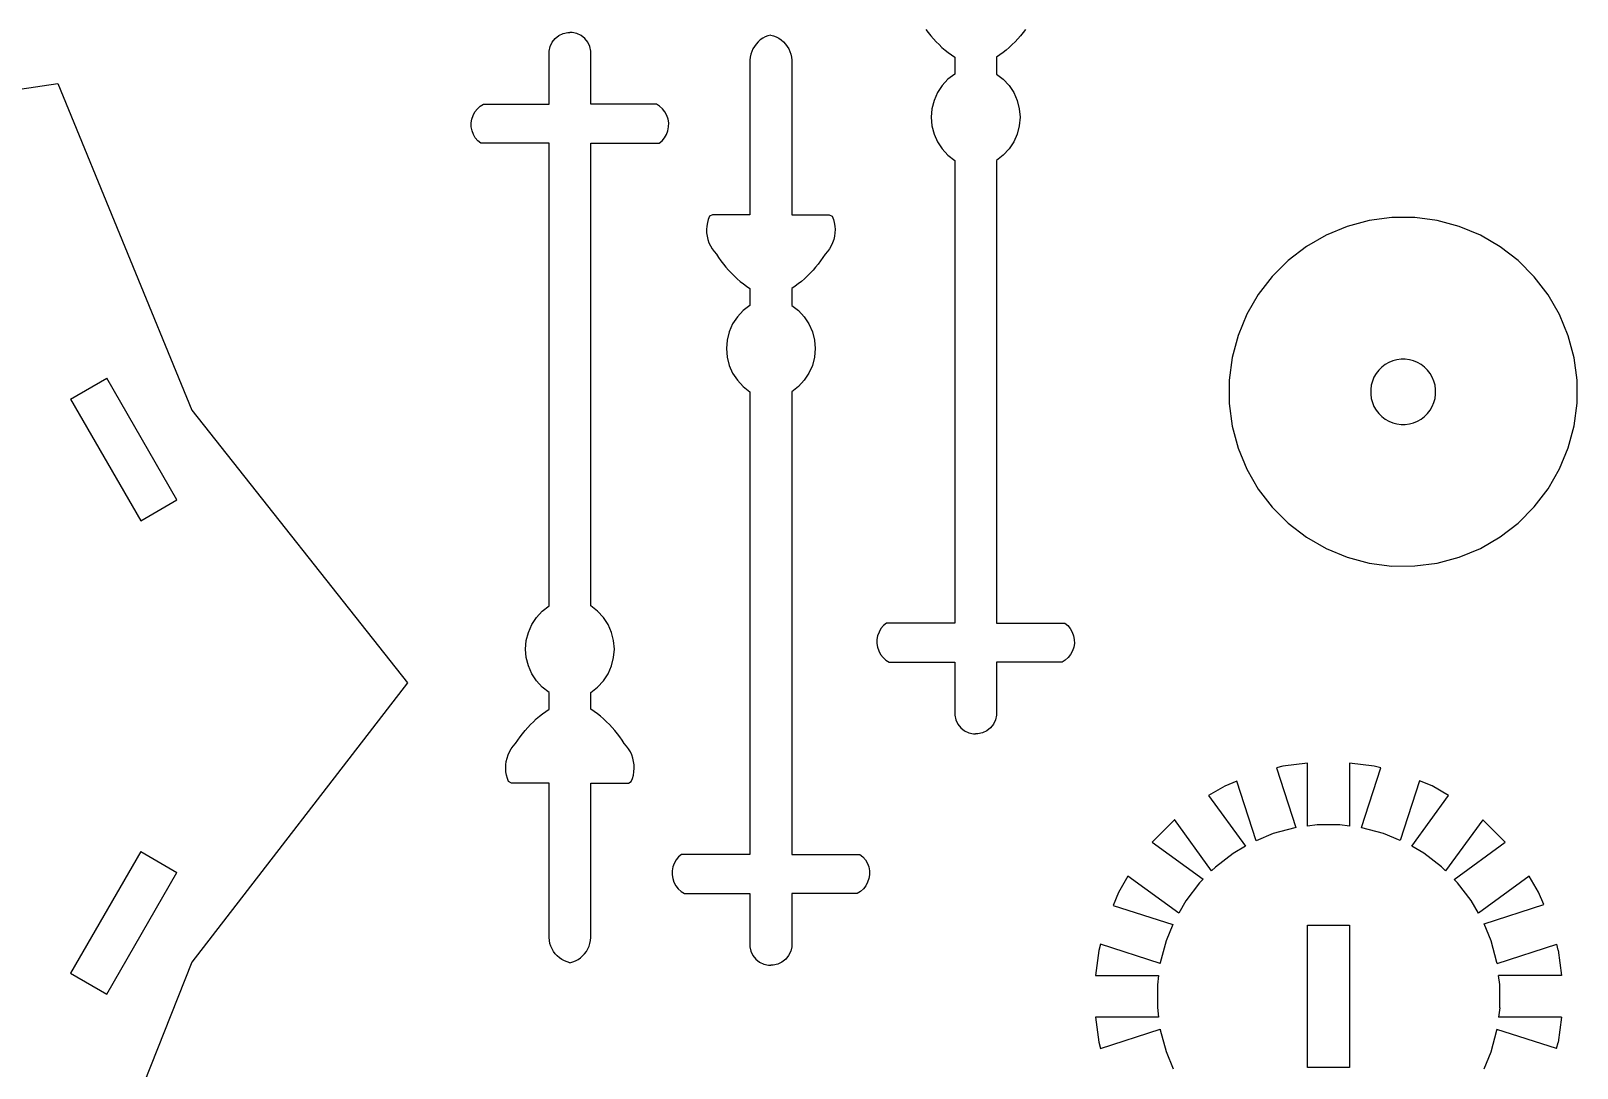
# Model space of a CAD drawing. Extents: x -3998 to 3998, y -3549 to 3549.
# Drawn here: x 3443 to 3998, y 440 to 812 of the extents above; entities that cross this region are included whole.
import ezdxf

# ---------------------------------------------------------------- set-up
doc = ezdxf.new("R2010")
doc.units = 0
doc.header["$MEASUREMENT"] = 0
doc.layers.get('0').update_dxf_attribs({"linetype": 'CONTINUOUS'})

msp = doc.modelspace()

# ---------------------------------------------------------------- linework, layer by layer
for p, q in [((3631.05, 809.75), (3632.38, 810.8)), ((3632.38, 810.8), (3633.92, 811.53)), ((3633.92, 811.53), (3635.59, 811.89)), ((3635.59, 811.89), (3636.39, 811.88)), ((3637.19, 811.89), (3636.39, 811.88)), ((3638.85, 811.53), (3637.19, 811.89)), ((3640.39, 810.8), (3638.85, 811.53)), ((3641.73, 809.75), (3640.39, 810.8)), ((3706.46, 810.27), (3705.54, 809.77)), ((3707.43, 810.67), (3706.46, 810.27)), ((3708.43, 810.96), (3707.43, 810.67)), ((3708.43, 810.96), (3709.44, 810.67)), ((3709.44, 810.67), (3710.41, 810.27)), ((3710.41, 810.27), (3711.33, 809.77)), ((3764.03, 812.95), (3764.91, 811.8)), ((3764.91, 811.8), (3765.82, 810.67)), ((3765.82, 810.67), (3766.77, 809.58)), ((3798.01, 810.67), (3797.06, 809.58)), ((3798.92, 811.8), (3798.01, 810.67)), ((3799.8, 812.95), (3798.92, 811.8)), ((3628.89, 805.21), (3629.25, 806.88)), ((3628.89, 786.13), (3628.89, 805.21)), ((3629.25, 806.88), (3629.99, 808.41)), ((3629.99, 808.41), (3631.05, 809.75)), ((3642.79, 808.41), (3641.73, 809.75)), ((3643.52, 806.88), (3642.79, 808.41)), ((3643.89, 805.21), (3643.52, 806.88)), ((3643.89, 786.13), (3643.89, 805.21)), ((3701.58, 805.03), (3701.26, 804.03)), ((3702.01, 805.98), (3701.58, 805.03)), ((3702.55, 806.88), (3702.01, 805.98)), ((3703.17, 807.72), (3702.55, 806.88)), ((3703.89, 808.49), (3703.17, 807.72)), ((3704.68, 809.18), (3703.89, 808.49)), ((3705.54, 809.77), (3704.68, 809.18)), ((3711.33, 809.77), (3712.19, 809.18)), ((3712.19, 809.18), (3712.98, 808.49)), ((3712.98, 808.49), (3713.7, 807.72)), ((3713.7, 807.72), (3714.32, 806.88)), ((3714.32, 806.88), (3714.86, 805.98)), ((3714.86, 805.98), (3715.29, 805.03)), ((3715.29, 805.03), (3715.61, 804.03)), ((3766.77, 809.58), (3767.76, 808.53)), ((3767.76, 808.53), (3768.79, 807.5)), ((3768.79, 807.5), (3769.85, 806.52)), ((3769.85, 806.52), (3770.94, 805.57)), ((3770.94, 805.57), (3772.07, 804.66)), ((3772.07, 804.66), (3773.23, 803.79)), ((3791.76, 804.66), (3790.6, 803.79)), ((3792.89, 805.57), (3791.76, 804.66)), ((3793.98, 806.52), (3792.89, 805.57)), ((3795.04, 807.5), (3793.98, 806.52)), ((3796.07, 808.53), (3795.04, 807.5)), ((3797.06, 809.58), (3796.07, 808.53)), ((3701.04, 803.01), (3700.93, 801.96)), ((3700.93, 801.96), (3700.93, 746.51)), ((3701.26, 804.03), (3701.04, 803.01)), ((3715.61, 804.03), (3715.83, 803.01)), ((3715.83, 803.01), (3715.93, 801.96)), ((3715.93, 801.96), (3715.93, 746.51)), ((3773.23, 803.79), (3774.42, 802.96)), ((3774.42, 802.96), (3774.42, 796.97)), ((3790.6, 803.79), (3789.42, 802.96)), ((3789.42, 802.96), (3789.42, 796.97)), ((3329.23, 775.43), (3452.64, 793.52)), ((3452.64, 793.52), (3500.74, 676.42)), ((3771.99, 795.09), (3769.91, 792.85)), ((3774.42, 796.97), (3771.99, 795.09)), ((3789.42, 796.97), (3791.84, 795.09)), ((3791.84, 795.09), (3793.92, 792.85)), ((3768.23, 790.29), (3766.99, 787.49)), ((3769.91, 792.85), (3768.23, 790.29)), ((3793.92, 792.85), (3795.6, 790.29)), ((3795.6, 790.29), (3796.84, 787.49)), ((3601.19, 780.79), (3601.64, 782.12)), ((3601.64, 782.12), (3602.31, 783.35)), ((3602.31, 783.35), (3603.17, 784.45)), ((3603.17, 784.45), (3604.21, 785.38)), ((3604.21, 785.38), (3605.4, 786.13)), ((3605.4, 786.13), (3628.89, 786.13)), ((3667.38, 786.13), (3643.89, 786.13)), ((3668.56, 785.38), (3667.38, 786.13)), ((3669.6, 784.45), (3668.56, 785.38)), ((3670.47, 783.35), (3669.6, 784.45)), ((3671.14, 782.12), (3670.47, 783.35)), ((3671.59, 780.79), (3671.14, 782.12)), ((3766.24, 784.52), (3765.98, 781.47)), ((3766.99, 787.49), (3766.24, 784.52)), ((3796.84, 787.49), (3797.59, 784.52)), ((3797.59, 784.52), (3797.85, 781.47)), ((3600.97, 779.41), (3601.19, 780.79)), ((3600.99, 778.01), (3600.97, 779.41)), ((3601.25, 776.64), (3600.99, 778.01)), ((3601.73, 775.33), (3601.25, 776.64)), ((3671.04, 775.33), (3671.53, 776.64)), ((3671.53, 776.64), (3671.79, 778.01)), ((3671.8, 779.41), (3671.59, 780.79)), ((3671.79, 778.01), (3671.8, 779.41)), ((3765.98, 781.47), (3766.24, 778.42)), ((3766.24, 778.42), (3766.99, 775.45)), ((3797.59, 778.42), (3796.84, 775.45)), ((3797.85, 781.47), (3797.59, 778.42)), ((3602.43, 774.11), (3601.73, 775.33)), ((3603.33, 773.04), (3602.43, 774.11)), ((3604.4, 772.13), (3603.33, 773.04)), ((3628.89, 772.13), (3604.4, 772.13)), ((3628.89, 606.18), (3628.89, 772.13)), ((3643.89, 772.13), (3668.38, 772.13)), ((3643.89, 606.18), (3643.89, 772.13)), ((3668.38, 772.13), (3669.44, 773.04)), ((3669.44, 773.04), (3670.34, 774.11)), ((3670.34, 774.11), (3671.04, 775.33)), ((3766.99, 775.45), (3768.23, 772.65)), ((3768.23, 772.65), (3769.91, 770.09)), ((3795.6, 772.65), (3793.92, 770.09)), ((3796.84, 775.45), (3795.6, 772.65)), ((3769.91, 770.09), (3771.99, 767.85)), ((3771.99, 767.85), (3774.42, 765.97)), ((3774.42, 765.97), (3774.42, 600.02)), ((3791.84, 767.85), (3789.42, 765.97)), ((3789.42, 765.97), (3789.42, 600.02)), ((3793.92, 770.09), (3791.84, 767.85)), ((3685.67, 743.66), (3685.47, 742.45)), ((3686, 744.84), (3685.67, 743.66)), ((3686.44, 745.98), (3686, 744.84)), ((3687.47, 746.51), (3686.44, 745.98)), ((3700.93, 746.51), (3687.47, 746.51)), ((3715.93, 746.51), (3729.4, 746.51)), ((3729.4, 746.51), (3730.43, 745.98)), ((3730.43, 745.98), (3730.87, 744.84)), ((3730.87, 744.84), (3731.19, 743.66)), ((3731.19, 743.66), (3731.4, 742.45)), ((3923.13, 744.41), (3915.23, 742.3)), ((3931.24, 745.47), (3923.13, 744.41)), ((3939.42, 745.46), (3931.24, 745.47)), ((3947.53, 744.39), (3939.42, 745.46)), ((3955.43, 742.26), (3947.53, 744.39)), ((3685.47, 742.45), (3685.38, 741.23)), ((3685.38, 741.23), (3685.42, 740.01)), ((3685.42, 740.01), (3685.58, 738.79)), ((3685.58, 738.79), (3685.86, 737.6)), ((3731.29, 738.79), (3731.01, 737.6)), ((3731.45, 740.01), (3731.29, 738.79)), ((3731.4, 742.45), (3731.48, 741.23)), ((3731.48, 741.23), (3731.45, 740.01)), ((3907.67, 739.17), (3900.58, 735.1)), ((3915.23, 742.3), (3907.67, 739.17)), ((3962.98, 739.13), (3955.43, 742.26)), ((3970.06, 735.03), (3962.98, 739.13)), ((3685.86, 737.6), (3686.26, 736.44)), ((3686.26, 736.44), (3686.77, 735.33)), ((3686.77, 735.33), (3687.39, 734.28)), ((3687.39, 734.28), (3688.11, 733.29)), ((3688.11, 733.29), (3688.93, 732.38)), ((3688.93, 732.38), (3689.72, 731.16)), ((3727.94, 732.38), (3727.15, 731.16)), ((3728.76, 733.29), (3727.94, 732.38)), ((3729.48, 734.28), (3728.76, 733.29)), ((3730.1, 735.33), (3729.48, 734.28)), ((3730.61, 736.44), (3730.1, 735.33)), ((3731.01, 737.6), (3730.61, 736.44)), ((3900.58, 735.1), (3894.09, 730.12)), ((3976.55, 730.05), (3970.06, 735.03)), ((3689.72, 731.16), (3690.55, 729.98)), ((3690.55, 729.98), (3691.42, 728.82)), ((3691.42, 728.82), (3692.34, 727.7)), ((3692.34, 727.7), (3693.29, 726.61)), ((3724.53, 727.7), (3723.58, 726.61)), ((3725.44, 728.82), (3724.53, 727.7)), ((3726.32, 729.98), (3725.44, 728.82)), ((3727.15, 731.16), (3726.32, 729.98)), ((3894.09, 730.12), (3888.3, 724.34)), ((3982.32, 724.26), (3976.55, 730.05)), ((3693.29, 726.61), (3694.28, 725.55)), ((3694.28, 725.55), (3695.31, 724.53)), ((3695.31, 724.53), (3696.37, 723.54)), ((3696.37, 723.54), (3697.46, 722.59)), ((3697.46, 722.59), (3698.59, 721.69)), ((3698.59, 721.69), (3699.75, 720.82)), ((3718.28, 721.69), (3717.12, 720.82)), ((3719.41, 722.59), (3718.28, 721.69)), ((3720.5, 723.54), (3719.41, 722.59)), ((3721.56, 724.53), (3720.5, 723.54)), ((3722.59, 725.55), (3721.56, 724.53)), ((3723.58, 726.61), (3722.59, 725.55)), ((3888.3, 724.34), (3883.32, 717.85)), ((3987.3, 717.77), (3982.32, 724.26)), ((3699.75, 720.82), (3700.93, 719.99)), ((3700.93, 719.99), (3700.93, 713.99)), ((3717.12, 720.82), (3715.93, 719.99)), ((3715.93, 719.99), (3715.93, 713.99)), ((3883.32, 717.85), (3879.22, 710.78)), ((3991.38, 710.68), (3987.3, 717.77)), ((3698.51, 712.12), (3696.43, 709.87)), ((3700.93, 713.99), (3698.51, 712.12)), ((3715.93, 713.99), (3718.36, 712.12)), ((3718.36, 712.12), (3720.44, 709.87)), ((3879.22, 710.78), (3876.09, 703.22)), ((3994.51, 703.12), (3991.38, 710.68)), ((3693.51, 704.51), (3692.76, 701.55)), ((3694.75, 707.32), (3693.51, 704.51)), ((3696.43, 709.87), (3694.75, 707.32)), ((3720.44, 709.87), (3722.12, 707.32)), ((3722.12, 707.32), (3723.36, 704.51)), ((3723.36, 704.51), (3724.11, 701.55)), ((3692.76, 701.55), (3692.5, 698.49)), ((3724.11, 701.55), (3724.37, 698.49)), ((3876.09, 703.22), (3873.96, 695.32)), ((3996.61, 695.22), (3994.51, 703.12)), ((3692.5, 698.49), (3692.76, 695.44)), ((3692.76, 695.44), (3693.51, 692.48)), ((3724.11, 695.44), (3723.36, 692.48)), ((3724.37, 698.49), (3724.11, 695.44)), ((3873.96, 695.32), (3872.89, 687.22)), ((3930.13, 693.53), (3928.81, 692.77)), ((3931.54, 694.12), (3930.13, 693.53)), ((3933.01, 694.51), (3931.54, 694.12)), ((3934.52, 694.71), (3933.01, 694.51)), ((3936.05, 694.71), (3934.52, 694.71)), ((3937.56, 694.51), (3936.05, 694.71)), ((3939.03, 694.11), (3937.56, 694.51)), ((3940.44, 693.53), (3939.03, 694.11)), ((3941.76, 692.76), (3940.44, 693.53)), ((3997.68, 687.11), (3996.61, 695.22)), ((3457.22, 680.36), (3470.21, 687.86)), ((3495.39, 644.26), (3470.21, 687.86)), ((3693.51, 692.48), (3694.75, 689.67)), ((3694.75, 689.67), (3696.43, 687.12)), ((3722.12, 689.67), (3720.44, 687.12)), ((3723.36, 692.48), (3722.12, 689.67)), ((3924.82, 688.24), (3924.24, 686.83)), ((3925.59, 689.56), (3924.82, 688.24)), ((3926.52, 690.77), (3925.59, 689.56)), ((3927.6, 691.84), (3926.52, 690.77)), ((3928.81, 692.77), (3927.6, 691.84)), ((3942.97, 691.83), (3941.76, 692.76)), ((3944.05, 690.75), (3942.97, 691.83)), ((3944.98, 689.54), (3944.05, 690.75)), ((3945.74, 688.22), (3944.98, 689.54)), ((3946.32, 686.81), (3945.74, 688.22)), ((3696.43, 687.12), (3698.51, 684.87)), ((3698.51, 684.87), (3700.93, 683)), ((3700.93, 683), (3700.93, 517.05)), ((3718.36, 684.87), (3715.93, 683)), ((3715.93, 683), (3715.93, 517.05)), ((3720.44, 687.12), (3718.36, 684.87)), ((3872.89, 687.22), (3872.88, 682.65)), ((3872.88, 682.65), (3872.89, 678.76)), ((3923.84, 685.36), (3923.64, 683.85)), ((3923.64, 683.85), (3923.64, 682.65)), ((3923.64, 682.65), (3923.64, 682.13)), ((3924.24, 686.83), (3923.84, 685.36)), ((3946.71, 685.34), (3946.32, 686.81)), ((3946.91, 683.82), (3946.71, 685.34)), ((3946.91, 682.99), (3946.91, 683.82)), ((3946.91, 682.15), (3946.91, 682.99)), ((3997.67, 682.99), (3997.68, 687.11)), ((3997.68, 678.87), (3997.67, 682.99)), ((3457.22, 680.36), (3482.4, 636.76)), ((3872.89, 678.76), (3873.96, 670.65)), ((3923.64, 682.13), (3923.84, 680.62)), ((3923.84, 680.62), (3924.24, 679.15)), ((3924.24, 679.15), (3924.82, 677.74)), ((3924.82, 677.74), (3925.59, 676.42)), ((3944.98, 676.43), (3945.74, 677.75)), ((3945.74, 677.75), (3946.32, 679.16)), ((3946.32, 679.16), (3946.71, 680.64)), ((3946.71, 680.64), (3946.91, 682.15)), ((3996.61, 670.76), (3997.68, 678.87)), ((3500.74, 676.42), (3578.1, 578.59)), ((3925.59, 676.42), (3926.52, 675.21)), ((3926.52, 675.21), (3927.6, 674.13)), ((3927.6, 674.13), (3928.81, 673.2)), ((3928.81, 673.2), (3930.13, 672.44)), ((3930.13, 672.44), (3931.54, 671.86)), ((3931.54, 671.86), (3933.01, 671.47)), ((3933.01, 671.47), (3934.52, 671.27)), ((3934.52, 671.27), (3936.05, 671.27)), ((3936.05, 671.27), (3937.56, 671.47)), ((3937.56, 671.47), (3939.03, 671.87)), ((3939.03, 671.87), (3940.44, 672.45)), ((3940.44, 672.45), (3941.76, 673.21)), ((3941.76, 673.21), (3942.97, 674.14)), ((3942.97, 674.14), (3944.05, 675.22)), ((3944.05, 675.22), (3944.98, 676.43)), ((3873.96, 670.65), (3876.09, 662.75)), ((3994.51, 662.85), (3996.61, 670.76)), ((3876.09, 662.75), (3879.22, 655.2)), ((3991.38, 655.3), (3994.51, 662.85)), ((3879.22, 655.2), (3883.32, 648.12)), ((3987.3, 648.21), (3991.38, 655.3)), ((3482.4, 636.76), (3495.39, 644.26)), ((3883.32, 648.12), (3888.3, 641.63)), ((3982.32, 641.72), (3987.3, 648.21)), ((3888.3, 641.63), (3894.09, 635.86)), ((3976.55, 635.92), (3982.32, 641.72)), ((3894.09, 635.86), (3900.58, 630.88)), ((3970.06, 630.95), (3976.55, 635.92)), ((3900.58, 630.88), (3907.67, 626.8)), ((3907.67, 626.8), (3915.23, 623.67)), ((3955.43, 623.71), (3962.98, 626.84)), ((3962.98, 626.84), (3970.06, 630.95)), ((3915.23, 623.67), (3923.13, 621.57)), ((3923.13, 621.57), (3931.24, 620.5)), ((3939.42, 620.52), (3947.53, 621.58)), ((3947.53, 621.58), (3955.43, 623.71)), ((3931.24, 620.5), (3939.42, 620.52)), ((3626.46, 604.31), (3628.89, 606.18)), ((3646.31, 604.31), (3643.89, 606.18)), ((3621.46, 596.71), (3622.7, 599.51)), ((3622.7, 599.51), (3624.38, 602.07)), ((3624.38, 602.07), (3626.46, 604.31)), ((3648.39, 602.07), (3646.31, 604.31)), ((3650.07, 599.51), (3648.39, 602.07)), ((3651.31, 596.71), (3650.07, 599.51)), ((3748.86, 599.12), (3747.96, 598.04)), ((3749.92, 600.02), (3748.86, 599.12)), ((3774.42, 600.02), (3749.92, 600.02)), ((3789.42, 600.02), (3813.91, 600.02)), ((3813.91, 600.02), (3814.97, 599.12)), ((3814.97, 599.12), (3815.87, 598.04)), ((3620.46, 590.69), (3620.71, 593.74)), ((3620.71, 593.74), (3621.46, 596.71)), ((3652.06, 593.74), (3651.31, 596.71)), ((3652.32, 590.69), (3652.06, 593.74)), ((3746.52, 594.15), (3746.5, 592.75)), ((3746.77, 595.52), (3746.52, 594.15)), ((3747.26, 596.83), (3746.77, 595.52)), ((3747.96, 598.04), (3747.26, 596.83)), ((3815.87, 598.04), (3816.57, 596.83)), ((3816.57, 596.83), (3817.06, 595.52)), ((3817.06, 595.52), (3817.31, 594.15)), ((3817.31, 594.15), (3817.33, 592.75)), ((3620.71, 587.64), (3620.46, 590.69)), ((3652.06, 587.64), (3652.32, 590.69)), ((3746.5, 592.75), (3746.72, 591.36)), ((3746.72, 591.36), (3747.17, 590.04)), ((3747.17, 590.04), (3747.83, 588.81)), ((3747.83, 588.81), (3748.7, 587.71)), ((3816, 588.81), (3815.13, 587.71)), ((3816.66, 590.04), (3816, 588.81)), ((3817.11, 591.36), (3816.66, 590.04)), ((3817.33, 592.75), (3817.11, 591.36)), ((3621.46, 584.67), (3620.71, 587.64)), ((3622.7, 581.87), (3621.46, 584.67)), ((3650.07, 581.87), (3651.31, 584.67)), ((3651.31, 584.67), (3652.06, 587.64)), ((3748.7, 587.71), (3749.74, 586.77)), ((3749.74, 586.77), (3750.92, 586.03)), ((3750.92, 586.03), (3774.42, 586.03)), ((3774.42, 586.03), (3774.42, 566.95)), ((3812.91, 586.03), (3789.42, 586.03)), ((3789.42, 586.03), (3789.42, 566.95)), ((3814.09, 586.77), (3812.91, 586.03)), ((3815.13, 587.71), (3814.09, 586.77)), ((3578.1, 578.59), (3500.74, 478.38)), ((3624.38, 579.31), (3622.7, 581.87)), ((3626.46, 577.06), (3624.38, 579.31)), ((3628.89, 575.19), (3626.46, 577.06)), ((3643.89, 575.19), (3646.31, 577.06)), ((3646.31, 577.06), (3648.39, 579.31)), ((3648.39, 579.31), (3650.07, 581.87)), ((3628.89, 569.19), (3628.89, 575.19)), ((3643.89, 569.19), (3643.89, 575.19)), ((3624.32, 565.64), (3625.41, 566.59)), ((3625.41, 566.59), (3626.54, 567.5)), ((3626.54, 567.5), (3627.7, 568.37)), ((3627.7, 568.37), (3628.89, 569.19)), ((3645.08, 568.37), (3643.89, 569.19)), ((3646.23, 567.5), (3645.08, 568.37)), ((3647.36, 566.59), (3646.23, 567.5)), ((3648.46, 565.64), (3647.36, 566.59)), ((3774.42, 566.95), (3774.78, 565.28)), ((3789.42, 566.95), (3789.05, 565.28)), ((3618.5, 559.21), (3619.38, 560.36)), ((3619.38, 560.36), (3620.29, 561.48)), ((3620.29, 561.48), (3621.24, 562.58)), ((3621.24, 562.58), (3622.23, 563.63)), ((3622.23, 563.63), (3623.26, 564.66)), ((3623.26, 564.66), (3624.32, 565.64)), ((3649.52, 564.66), (3648.46, 565.64)), ((3650.54, 563.63), (3649.52, 564.66)), ((3651.53, 562.58), (3650.54, 563.63)), ((3652.48, 561.48), (3651.53, 562.58)), ((3653.4, 560.36), (3652.48, 561.48)), ((3654.27, 559.21), (3653.4, 560.36)), ((3774.78, 565.28), (3775.51, 563.74)), ((3775.51, 563.74), (3776.58, 562.41)), ((3776.58, 562.41), (3777.91, 561.36)), ((3777.91, 561.36), (3779.45, 560.63)), ((3779.45, 560.63), (3781.12, 560.27)), ((3781.12, 560.27), (3781.92, 560.28)), ((3782.71, 560.27), (3781.92, 560.28)), ((3784.38, 560.63), (3782.71, 560.27)), ((3785.92, 561.36), (3784.38, 560.63)), ((3787.25, 562.41), (3785.92, 561.36)), ((3788.32, 563.74), (3787.25, 562.41)), ((3789.05, 565.28), (3788.32, 563.74)), ((3614.72, 553.85), (3615.34, 554.91)), ((3615.34, 554.91), (3616.06, 555.9)), ((3616.06, 555.9), (3616.88, 556.81)), ((3616.88, 556.81), (3617.67, 558.02)), ((3617.67, 558.02), (3618.5, 559.21)), ((3655.1, 558.02), (3654.27, 559.21)), ((3655.89, 556.81), (3655.1, 558.02)), ((3656.71, 555.9), (3655.89, 556.81)), ((3657.43, 554.91), (3656.71, 555.9)), ((3658.05, 553.85), (3657.43, 554.91)), ((3613.34, 547.95), (3613.38, 549.18)), ((3613.38, 549.18), (3613.53, 550.39)), ((3613.53, 550.39), (3613.81, 551.58)), ((3613.81, 551.58), (3614.21, 552.74)), ((3614.21, 552.74), (3614.72, 553.85)), ((3658.56, 552.74), (3658.05, 553.85)), ((3658.96, 551.58), (3658.56, 552.74)), ((3659.24, 550.39), (3658.96, 551.58)), ((3659.4, 549.18), (3659.24, 550.39)), ((3659.44, 547.95), (3659.4, 549.18)), ((3901.01, 549.85), (3892.08, 548.67)), ((3901.01, 527.24), (3901.01, 549.85)), ((3924.86, 548.69), (3916.01, 549.85)), ((3916.01, 549.85), (3916.01, 527.25)), ((3613.42, 546.73), (3613.34, 547.95)), ((3613.63, 545.52), (3613.42, 546.73)), ((3613.95, 544.34), (3613.63, 545.52)), ((3614.39, 543.2), (3613.95, 544.34)), ((3658.38, 543.2), (3658.82, 544.34)), ((3658.82, 544.34), (3659.15, 545.52)), ((3659.15, 545.52), (3659.35, 546.73)), ((3659.35, 546.73), (3659.44, 547.95)), ((3892.08, 548.67), (3889.83, 548.06)), ((3889.83, 548.06), (3896.78, 526.68)), ((3920.3, 526.68), (3927.23, 548.06)), ((3927.23, 548.06), (3924.86, 548.69)), ((3615.42, 542.67), (3614.39, 543.2)), ((3628.89, 542.67), (3615.42, 542.67)), ((3628.89, 487.22), (3628.89, 542.67)), ((3643.89, 542.67), (3657.35, 542.67)), ((3643.89, 487.22), (3643.89, 542.67)), ((3657.35, 542.67), (3658.38, 543.2)), ((3871.31, 541.6), (3865.47, 538.22)), ((3865.47, 538.22), (3878.71, 519.98)), ((3875.58, 543.37), (3871.31, 541.6)), ((3882.53, 521.99), (3875.58, 543.37)), ((3941.16, 543.51), (3934.25, 522.11)), ((3938.35, 519.99), (3951.61, 538.22)), ((3945.64, 541.66), (3941.16, 543.51)), ((3951.61, 538.22), (3945.64, 541.66)), ((3853.08, 529.4), (3845.32, 521.61)), ((3853.26, 529.53), (3853.08, 529.4)), ((3866.58, 511.19), (3853.26, 529.53)), ((3904.46, 527.69), (3901.01, 527.24)), ((3912.52, 527.71), (3904.46, 527.69)), ((3916.01, 527.25), (3912.52, 527.71)), ((3963.89, 529.49), (3950.51, 511.17)), ((3971.67, 521.73), (3963.89, 529.49)), ((3845.32, 521.61), (3845.21, 521.47)), ((3845.21, 521.47), (3863.55, 508.15)), ((3888.7, 524.54), (3882.53, 521.99)), ((3896.48, 526.64), (3888.7, 524.54)), ((3896.78, 526.68), (3896.48, 526.64)), ((3920.5, 526.65), (3920.3, 526.68)), ((3928.28, 524.58), (3920.5, 526.65)), ((3934.25, 522.11), (3928.28, 524.58)), ((3953.57, 508.12), (3971.9, 521.44)), ((3971.9, 521.44), (3971.67, 521.73)), ((3482.4, 518.05), (3457.22, 474.44)), ((3482.4, 518.05), (3495.39, 510.55)), ((3675.38, 516.14), (3674.48, 515.07)), ((3676.44, 517.05), (3675.38, 516.14)), ((3700.93, 517.05), (3676.44, 517.05)), ((3715.93, 517.05), (3740.43, 517.05)), ((3740.43, 517.05), (3741.49, 516.14)), ((3741.49, 516.14), (3742.39, 515.07)), ((3874.3, 517.42), (3867.91, 512.52)), ((3878.71, 519.98), (3874.3, 517.42)), ((3942.7, 517.49), (3938.35, 519.99)), ((3949.09, 512.59), (3942.7, 517.49)), ((3470.21, 466.94), (3495.39, 510.55)), ((3673.04, 511.17), (3673.02, 509.77)), ((3673.29, 512.55), (3673.04, 511.17)), ((3673.78, 513.86), (3673.29, 512.55)), ((3674.48, 515.07), (3673.78, 513.86)), ((3742.39, 515.07), (3743.09, 513.86)), ((3743.09, 513.86), (3743.58, 512.55)), ((3743.58, 512.55), (3743.83, 511.17)), ((3743.83, 511.17), (3743.85, 509.77)), ((3867.91, 512.52), (3866.58, 511.19)), ((3950.51, 511.17), (3949.09, 512.59)), ((3673.02, 509.77), (3673.24, 508.39)), ((3673.24, 508.39), (3673.69, 507.06)), ((3673.69, 507.06), (3674.35, 505.83)), ((3674.35, 505.83), (3675.22, 504.73)), ((3742.52, 505.83), (3741.65, 504.73)), ((3743.18, 507.06), (3742.52, 505.83)), ((3743.63, 508.39), (3743.18, 507.06)), ((3743.85, 509.77), (3743.63, 508.39)), ((3836.53, 509.24), (3833.15, 503.36)), ((3854.76, 495.98), (3836.53, 509.24)), ((3862.22, 506.82), (3857.32, 500.43)), ((3863.55, 508.15), (3862.22, 506.82)), ((3954.79, 506.9), (3953.57, 508.12)), ((3959.7, 500.51), (3954.79, 506.9)), ((3980.55, 509.23), (3962.32, 495.99)), ((3983.87, 503.5), (3980.55, 509.23)), ((3675.22, 504.73), (3676.26, 503.8)), ((3676.26, 503.8), (3677.44, 503.05)), ((3677.44, 503.05), (3700.93, 503.05)), ((3700.93, 503.05), (3700.93, 483.97)), ((3739.43, 503.05), (3715.93, 503.05)), ((3715.93, 503.05), (3715.93, 483.97)), ((3740.61, 503.8), (3739.43, 503.05)), ((3741.65, 504.73), (3740.61, 503.8)), ((3833.15, 503.36), (3831.26, 498.79)), ((3857.32, 500.43), (3854.76, 495.98)), ((3962.32, 495.99), (3959.7, 500.51)), ((3985.7, 499.09), (3983.87, 503.5)), ((3831.26, 498.79), (3852.66, 491.87)), ((3964.31, 492.15), (3985.7, 499.09)), ((3852.66, 491.87), (3850.23, 486.01)), ((3901.01, 440.68), (3901.01, 491.68)), ((3901.01, 491.68), (3916.01, 491.68)), ((3916.01, 491.68), (3916.01, 440.68)), ((3966.82, 486.11), (3964.31, 492.15)), ((3628.99, 486.18), (3628.89, 487.22)), ((3629.21, 485.15), (3628.99, 486.18)), ((3629.53, 484.16), (3629.21, 485.15)), ((3629.97, 483.2), (3629.53, 484.16)), ((3630.5, 482.3), (3629.97, 483.2)), ((3642.28, 482.3), (3642.81, 483.2)), ((3642.81, 483.2), (3643.24, 484.16)), ((3643.24, 484.16), (3643.57, 485.15)), ((3643.57, 485.15), (3643.78, 486.18)), ((3643.78, 486.18), (3643.89, 487.22)), ((3700.93, 483.97), (3701.3, 482.31)), ((3715.93, 483.97), (3715.57, 482.31)), ((3826.12, 482.59), (3824.94, 473.64)), ((3826.72, 484.85), (3826.12, 482.59)), ((3848.11, 477.9), (3826.72, 484.85)), ((3850.23, 486.01), (3848.16, 478.23)), ((3968.91, 478.33), (3966.82, 486.11)), ((3968.97, 477.89), (3990.37, 484.84)), ((3990.94, 482.73), (3990.37, 484.84)), ((3990.94, 482.73), (3992.14, 473.64)), ((3500.74, 478.38), (3454.7, 362.47)), ((3631.12, 481.46), (3630.5, 482.3)), ((3631.84, 480.69), (3631.12, 481.46)), ((3632.63, 480.01), (3631.84, 480.69)), ((3633.49, 479.41), (3632.63, 480.01)), ((3634.41, 478.91), (3633.49, 479.41)), ((3635.38, 478.51), (3634.41, 478.91)), ((3636.39, 478.22), (3635.38, 478.51)), ((3636.39, 478.22), (3637.39, 478.51)), ((3637.39, 478.51), (3638.36, 478.91)), ((3638.36, 478.91), (3639.28, 479.41)), ((3639.28, 479.41), (3640.14, 480.01)), ((3640.14, 480.01), (3640.94, 480.69)), ((3640.94, 480.69), (3641.65, 481.46)), ((3641.65, 481.46), (3642.28, 482.3)), ((3701.3, 482.31), (3702.03, 480.77)), ((3702.03, 480.77), (3703.1, 479.44)), ((3703.1, 479.44), (3704.43, 478.38)), ((3704.43, 478.38), (3705.97, 477.65)), ((3705.97, 477.65), (3707.63, 477.29)), ((3707.63, 477.29), (3708.43, 477.3)), ((3709.23, 477.29), (3708.43, 477.3)), ((3710.9, 477.65), (3709.23, 477.29)), ((3712.44, 478.38), (3710.9, 477.65)), ((3713.77, 479.44), (3712.44, 478.38)), ((3714.84, 480.77), (3713.77, 479.44)), ((3715.57, 482.31), (3714.84, 480.77)), ((3848.16, 478.23), (3848.11, 477.9)), ((3968.97, 477.89), (3968.91, 478.33)), ((3457.22, 474.44), (3470.21, 466.94)), ((3824.94, 473.64), (3847.55, 473.64)), ((3847.55, 473.64), (3847.1, 470.24)), ((3992.14, 473.64), (3969.53, 473.64)), ((3969.97, 470.35), (3969.53, 473.64)), ((3847.1, 470.24), (3847.11, 466.18)), ((3847.11, 466.18), (3847.1, 462.13)), ((3969.97, 466.54), (3969.97, 470.35)), ((3969.97, 465.83), (3969.97, 466.54)), ((3847.1, 462.13), (3847.56, 458.64)), ((3969.97, 462.02), (3969.52, 458.64)), ((3969.97, 462.02), (3969.97, 465.83)), ((3824.95, 458.64), (3826.12, 449.78)), ((3847.56, 458.64), (3824.95, 458.64)), ((3992.13, 458.64), (3969.52, 458.64)), ((3992.13, 458.64), (3990.94, 449.63)), ((3826.12, 449.78), (3826.74, 447.45)), ((3826.74, 447.45), (3848.12, 454.39)), ((3848.12, 454.39), (3848.16, 454.14)), ((3848.16, 454.14), (3850.23, 446.36)), ((3966.82, 446.26), (3968.91, 454.04)), ((3968.91, 454.04), (3968.95, 454.31)), ((3990.34, 447.4), (3968.95, 454.31)), ((3990.34, 447.4), (3990.94, 449.63)), ((3850.23, 446.36), (3852.8, 440.14)), ((3964.3, 440.18), (3966.82, 446.26)), ((3916.01, 440.68), (3901.01, 440.68))]:
    msp.add_line(p, q)

doc.saveas('drawing.dxf')
